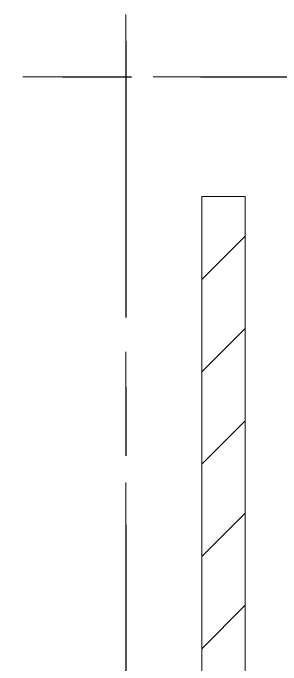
# Model space of a CAD drawing. Header units: millimetres. Extents: x -4000 to 187956, y -58990 to 162485.
# Drawn here: x 4981 to 6214, y 22746 to 25743 of the extents above; entities that cross this region are included whole.
import ezdxf

# ---------------------------------------------------------------- set-up
doc = ezdxf.new("R2010")
doc.units = ezdxf.units.MM
doc.linetypes.add('Grid Line', pattern=[2222.5, 1270, -317.5, 317.5, -317.5])
doc.linetypes.add('Grid Line 12_5mm', pattern=[2150, 1250, -300, 300, -300])
for name, color, linetype, lineweight in [('A-WALL', 113, 'Continuous', 13), ('A-WALL-PATT', 111, 'Continuous', 13), ('S-GRID', 1, 'Continuous', 30)]:
    doc.layers.add(name, color=color, linetype=linetype, lineweight=lineweight)

# ---------------------------------------------------------------- blocks, each defined once
blk = doc.blocks.new('CMF2_NHAXUONG_A_rvt-1-FFS - TANG 1')
at = {"layer": 'A-WALL-PATT', "lineweight": 9}
h = blk.add_hatch(dxfattribs=at)
h.set_pattern_fill('FP_12', color=250, style=0, pattern_type=2)
h.set_pattern_definition([(45, (0, 0), (-212.132, 212.132), [])])
h.paths.add_polyline_path([(6049.8, 20999.9), (6049.8, 24900), (5849.8, 24900), (5849.8, 20999.9)])
at = {"layer": 'A-WALL', "color": 50, "lineweight": 15}
for p, q in [((6049.8, 24900), (5849.8, 24900)), ((5849.8, 24900), (5849.8, 21199.9)), ((6049.8, 20999.9), (6049.8, 24900))]:
    blk.add_line(p, q, dxfattribs=at)
at = {"layer": 'A-WALL', "color": 35, "lineweight": 15}
for p, q in [((5849.8, 24900), (6049.8, 24900)), ((5849.8, 24900), (5849.8, 21199.9)), ((6049.8, 20999.9), (6049.8, 24900))]:
    blk.add_line(p, q, dxfattribs=at)
at = {"layer": 'S-GRID', "linetype": 'Grid Line 12_5mm', "lineweight": 9}
for p, q in [((5500, 161185.2), (5500, -16487.4)), ((-824.3, 25450), (183641.1, 25450))]:
    blk.add_line(p, q, dxfattribs=at)

msp = doc.modelspace()

# ---------------------------------------------------------------- block references
at = {"lineweight": 5}
msp.add_blockref('CMF2_NHAXUONG_A_rvt-1-FFS - TANG 1', (0, 0), dxfattribs=at)

# ---------------------------------------------------------------- next in the draw order: linework, layer by layer
at = {"layer": 'S-GRID', "linetype": 'Grid Line'}
for p, q in [((5500, 161185.2), (5500, -16487.4)), ((-824.3, 25450), (183641.1, 25450))]:
    msp.add_line(p, q, dxfattribs=at)

doc.saveas('drawing.dxf')
